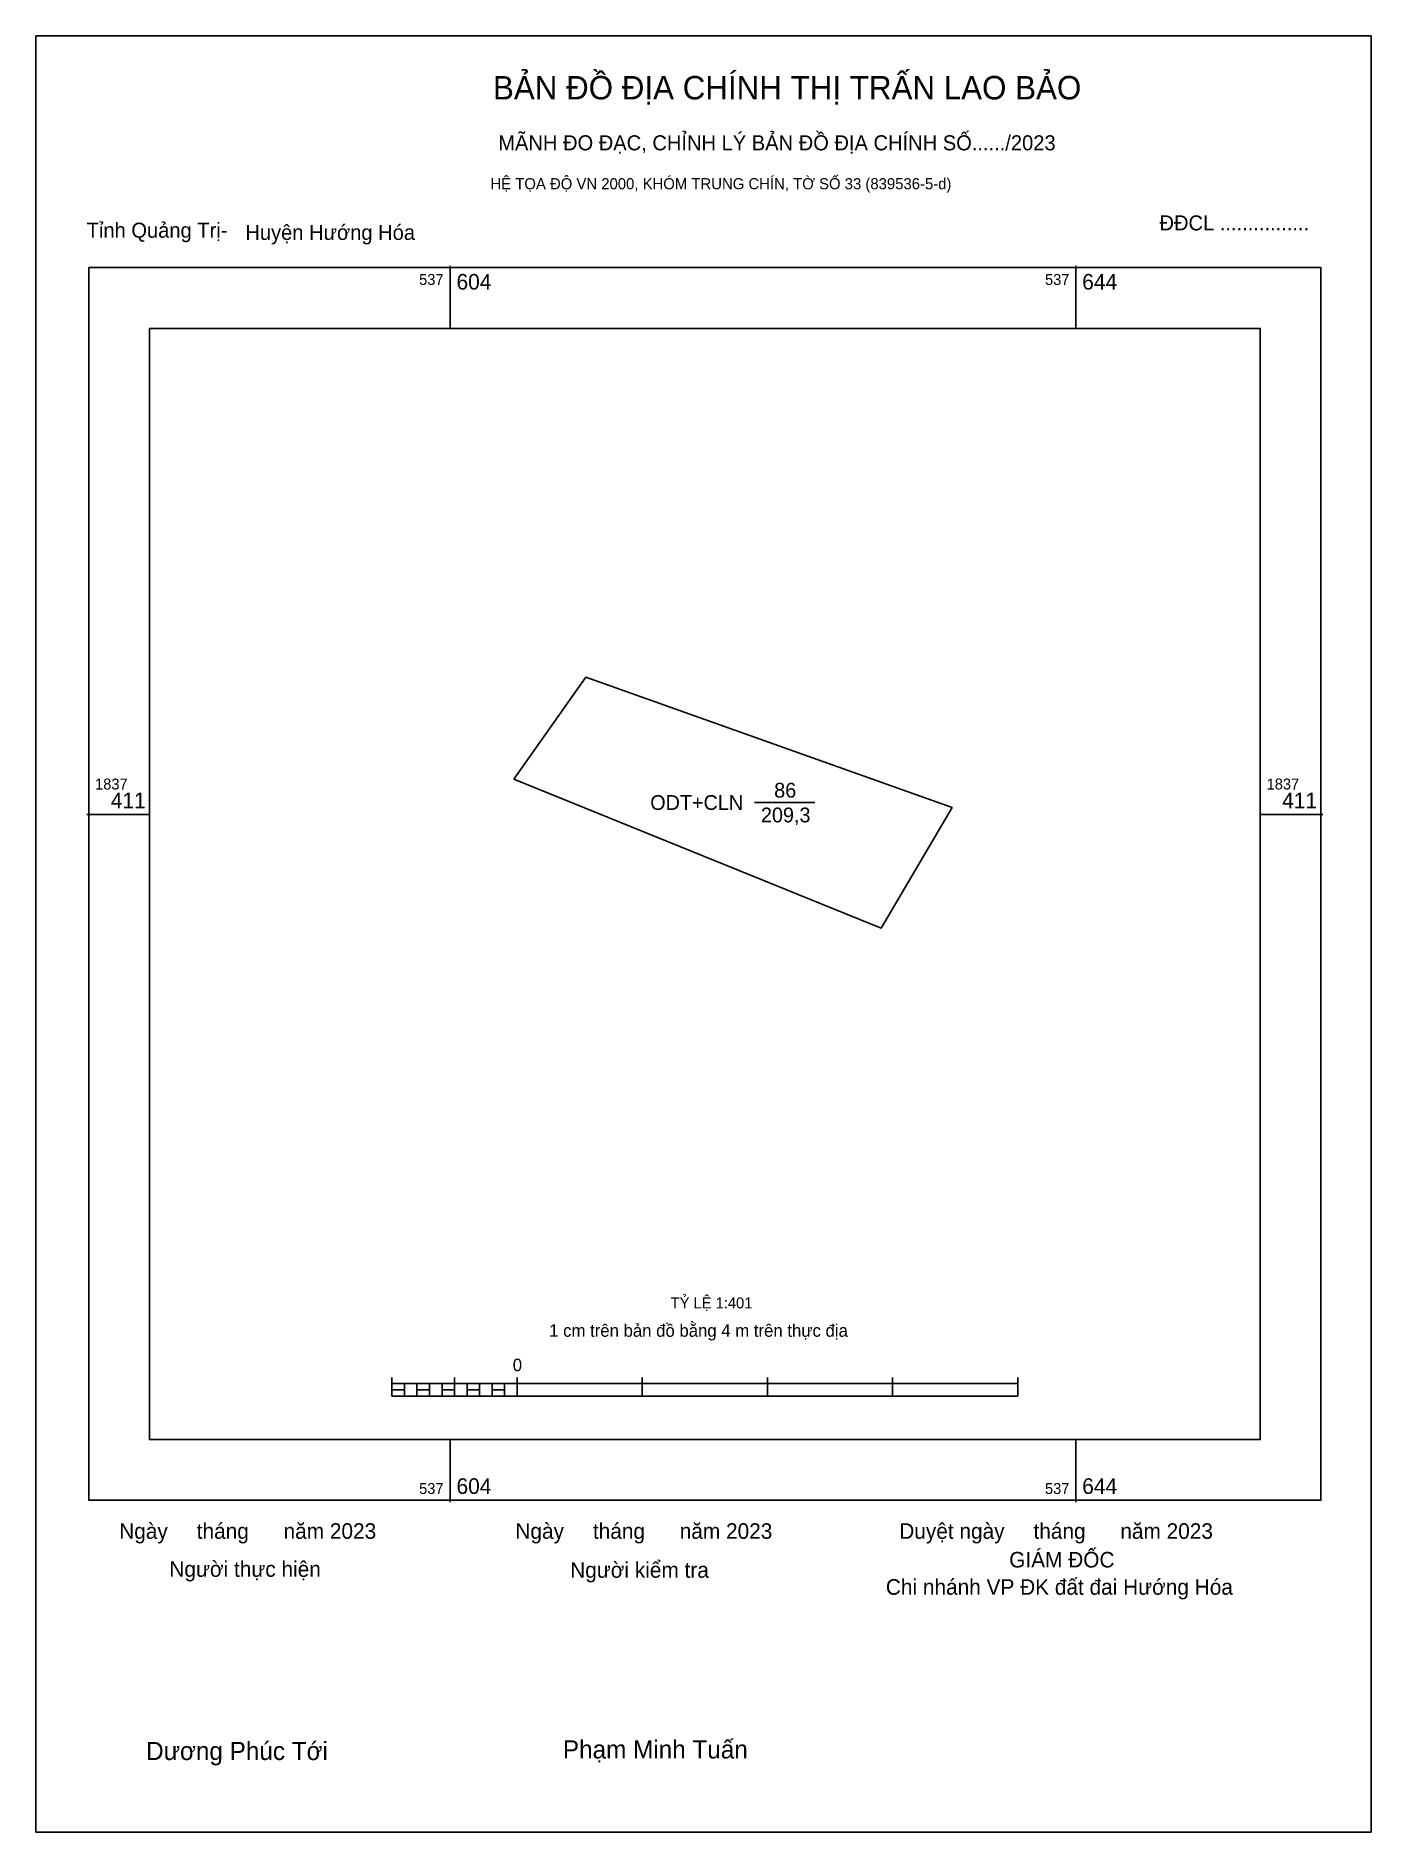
# Model space of a CAD drawing. Extents: x 537578 to 537664, y 1837346 to 1837461.
import ezdxf

# ---------------------------------------------------------------- set-up
doc = ezdxf.new("R2010")
doc.units = 0
for name, color, linetype in [('Level 10', 7, 'Continuous'), ('Level 13', 7, 'Continuous'), ('Level 15', 7, 'Continuous'), ('Level 36', 7, 'Continuous'), ('Level 6', 7, 'Continuous'), ('Level 62', 7, 'Continuous'), ('Level 63', 7, 'Continuous'), ('Level 9', 7, 'Continuous')]:
    doc.layers.add(name, color=color, linetype=linetype)

msp = doc.modelspace()

# ---------------------------------------------------------------- linework, layer by layer
at = {"layer": 'Level 10'}
msp.add_line((537608.58, 1837413.68), (537632.15, 1837404.13), dxfattribs=at)
msp.add_lwpolyline([(537608.58, 1837413.68), (537613.2, 1837420.24), (537636.71, 1837411.86), (537632.15, 1837404.13)], close=True, dxfattribs=at)
at = {"layer": 'Level 15'}
msp.add_lwpolyline([(537577.88, 1837461.39), (537663.62, 1837461.39), (537663.62, 1837346.1), (537577.88, 1837346.1)], close=True, dxfattribs=at)
at = {"layer": 'Level 36'}
msp.add_line((537636.71, 1837411.86), (537632.15, 1837404.13), dxfattribs=at)
at = {"layer": 'Level 62'}
msp.add_lwpolyline([(537585.17, 1837442.62), (537656.5, 1837442.62), (537656.5, 1837371.29), (537585.17, 1837371.29)], close=True, dxfattribs=at)
at = {"layer": 'Level 63'}
for p, q in [((537604.49, 1837446.64), (537604.49, 1837442.62)), ((537644.67, 1837446.64), (537644.67, 1837442.62)), ((537581.15, 1837411.41), (537585.17, 1837411.41)), ((537656.5, 1837411.41), (537660.52, 1837411.41)), ((537600.74, 1837375.28), (537600.74, 1837374.08)), ((537600.74, 1837374.88), (537640.93, 1837374.88)), ((537601.55, 1837374.88), (537601.55, 1837374.08)), ((537602.35, 1837374.88), (537602.35, 1837374.08)), ((537603.16, 1837374.88), (537603.16, 1837374.08)), ((537603.96, 1837374.88), (537603.96, 1837374.08)), ((537604.76, 1837375.28), (537604.76, 1837374.08)), ((537604.76, 1837374.88), (537604.76, 1837374.08)), ((537605.57, 1837374.88), (537605.57, 1837374.08)), ((537606.37, 1837374.88), (537606.37, 1837374.08)), ((537607.17, 1837374.88), (537607.17, 1837374.08)), ((537607.98, 1837374.88), (537607.98, 1837374.08)), ((537608.78, 1837375.28), (537608.78, 1837374.08)), ((537608.78, 1837374.88), (537608.78, 1837374.08)), ((537616.82, 1837375.28), (537616.82, 1837374.08)), ((537624.86, 1837375.28), (537624.86, 1837374.08)), ((537632.89, 1837375.28), (537632.89, 1837374.08)), ((537640.93, 1837375.28), (537640.93, 1837374.08)), ((537600.74, 1837374.08), (537640.93, 1837374.08)), ((537604.49, 1837371.29), (537604.49, 1837367.27)), ((537644.67, 1837371.29), (537644.67, 1837367.27))]:
    msp.add_line(p, q, dxfattribs=at)
for points in [[(537581.28, 1837446.52), (537660.4, 1837446.52), (537660.4, 1837367.4), (537581.28, 1837367.4)], [(537600.74, 1837374.48), (537601.55, 1837374.48), (537601.55, 1837374.08), (537600.74, 1837374.08)], [(537600.74, 1837374.48), (537601.55, 1837374.48), (537601.55, 1837374.08), (537600.74, 1837374.08)], [(537602.35, 1837374.48), (537603.16, 1837374.48), (537603.16, 1837374.08), (537602.35, 1837374.08)], [(537603.96, 1837374.48), (537604.76, 1837374.48), (537604.76, 1837374.08), (537603.96, 1837374.08)], [(537605.57, 1837374.48), (537606.37, 1837374.48), (537606.37, 1837374.08), (537605.57, 1837374.08)], [(537607.17, 1837374.48), (537607.98, 1837374.48), (537607.98, 1837374.08), (537607.17, 1837374.08)]]:
    msp.add_lwpolyline(points, close=True, dxfattribs=at)
at = {"layer": 'Level 9'}
msp.add_line((537624.03, 1837412.18), (537627.9, 1837412.18), dxfattribs=at)

# ---------------------------------------------------------------- texts
at = {"layer": 'Level 13'}
for s, p in [('ODT+CLN', (537617.33, 1837411.71)), ('86', (537625.29, 1837412.5)), ('209,3', (537624.44, 1837410.91))]:
    msp.add_text(s, height=0.95, dxfattribs=at).set_placement(p)
at = {"layer": 'Level 6'}
msp.add_text('TỶ LỆ 1:401', height=0.7064, dxfattribs=at).set_placement((537618.64, 1837379.71))
at = {"layer": 'Level 63'}
for s, height, p in [('BẢN ĐỒ ĐỊA CHÍNH THỊ TRẤN LAO BẢO', 1.5044, (537607.23, 1837457.32)), ('MÃNH ĐO ĐẠC, CHỈNH LÝ BẢN ĐỒ ĐỊA CHÍNH SỐ....../2023', 0.9653, (537607.57, 1837454.05)), ('HỆ TỌA ĐỘ VN 2000, KHÓM TRUNG CHÍN, TỜ SỐ 33 (839536-5-d)', 0.7146, (537607.07, 1837451.55)), ('537', 0.703, (537602.49, 1837445.41)), ('604', 1.005, (537604.89, 1837445.11)), ('537', 0.703, (537642.68, 1837445.41)), ('644', 1.005, (537645.07, 1837445.11)), ('1837', 0.703, (537581.68, 1837413.02)), ('1837', 0.703, (537656.91, 1837413.02)), ('411', 1.005, (537582.69, 1837411.82)), ('411', 1.005, (537657.91, 1837411.82)), ('1 cm trên bản đồ bằng 4 m trên thực địa', 0.8037, (537610.84, 1837377.89)), ('0', 0.804, (537608.5, 1837375.68)), ('604', 1.005, (537604.89, 1837367.8)), ('644', 1.005, (537645.07, 1837367.8)), ('537', 0.703, (537602.49, 1837367.8)), ('537', 0.703, (537642.68, 1837367.8)), ('Ngày     tháng      năm 2023', 0.9999, (537583.23, 1837364.92)), ('Ngày     tháng      năm 2023', 0.9999, (537608.67, 1837364.92)), ('Duyệt ngày     tháng      năm 2023', 0.9999, (537633.32, 1837364.92)), ('GIÁM ĐỐC', 1, (537640.38, 1837363.08)), ('Người thực hiện', 0.9999, (537586.45, 1837362.48)), ('Người kiểm tra', 0.9999, (537612.19, 1837362.42)), ('Chi nhánh VP ĐK đất đai Hướng Hóa', 0.9999, (537632.46, 1837361.33)), ('Dương Phúc Tới', 1.1663, (537584.96, 1837350.72)), ('Phạm Minh Tuấn', 1.1663, (537611.72, 1837350.82))]:
    msp.add_text(s, height=height, dxfattribs=at).set_placement(p)
at = {"layer": 'Level 9'}
for s, p in [('Tỉnh Quảng Trị-', (537581.14, 1837448.44)), ('Huyện Hướng Hóa', (537591.33, 1837448.3)), ('ĐĐCL ................', (537650.03, 1837448.91))]:
    msp.add_text(s, height=0.9653, dxfattribs=at).set_placement(p)

doc.saveas('drawing.dxf')
